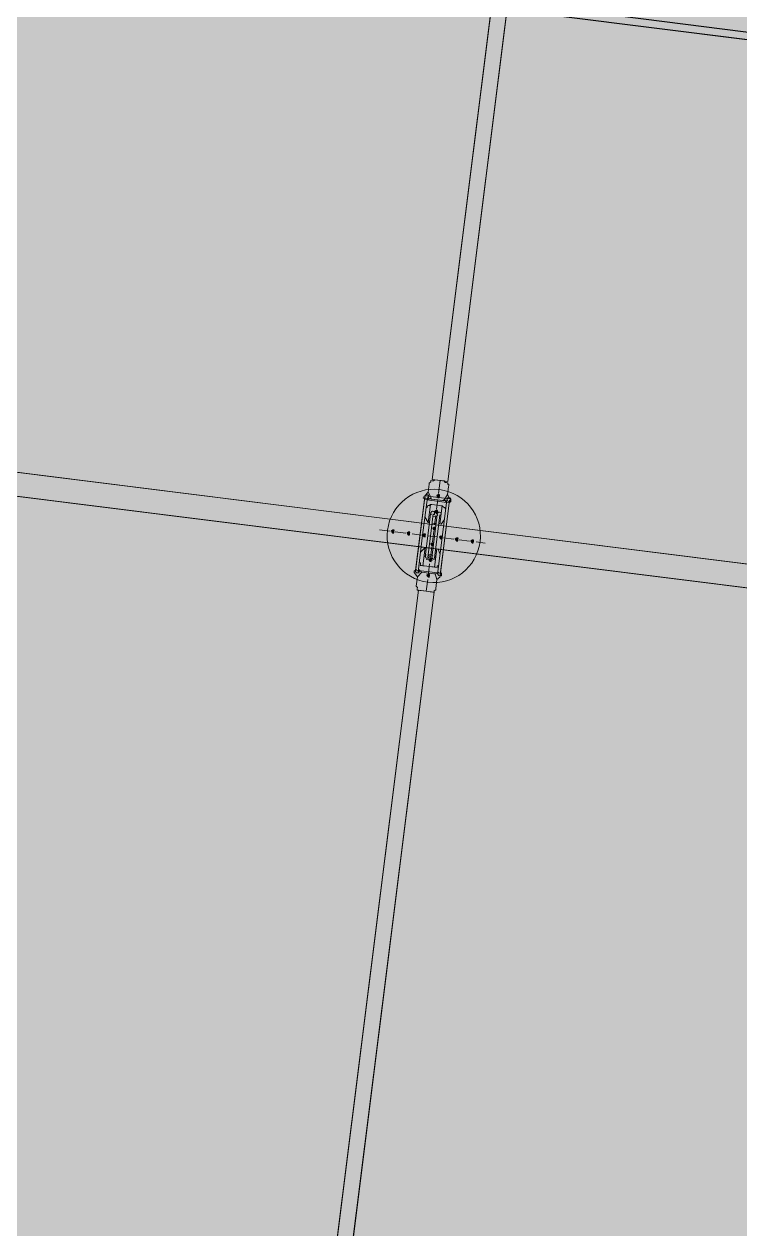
# Model space of a CAD drawing. Header units: metres. Extents: x -4 to 509425, y 7549 to 4732445.
# Drawn here: x 476039.05 to 476043.67, y 4719750.89 to 4719758.65 of the extents above; entities that cross this region are included whole.
import ezdxf

# ---------------------------------------------------------------- set-up
doc = ezdxf.new("R2010")
doc.units = ezdxf.units.M
doc.header["$LTSCALE"] = 0.01
doc.header["$MEASUREMENT"] = 0
doc.layers.get('0').update_dxf_attribs({"lineweight": 0})
doc.layers.add('_SUBESTACIÓN', color=1, linetype='Continuous')
doc.layers.add('SUBESTACION LA VID', color=253, linetype='Continuous')

# ---------------------------------------------------------------- blocks, each defined once
blk = doc.blocks.new('A$Cfff6051d')
at = {"layer": 'SUBESTACION LA VID', "transparency": 33554687}
h = blk.add_hatch(color=256, dxfattribs=at)
h.dxf.hatch_style = 2
h.paths.add_polyline_path([(476041.7284, 4719755.6055), (476041.7295, 4719755.6139), (476041.7211, 4719755.615), (476041.7116, 4719755.6076), (476041.719, 4719755.5982), (476041.7274, 4719755.5971)])
h = blk.add_hatch(color=256, dxfattribs=at)
h.dxf.hatch_style = 2
h.paths.add_polyline_path([(476041.7158, 4719755.5047), (476041.7168, 4719755.5131), (476041.7084, 4719755.5142), (476041.699, 4719755.5068), (476041.7063, 4719755.4974), (476041.7147, 4719755.4963)])
h = blk.add_hatch(color=256, dxfattribs=at)
h.dxf.hatch_style = 2
h.paths.add_polyline_path([(476041.4354, 4719755.3778), (476041.4364, 4719755.3862), (476041.428, 4719755.3872), (476041.4186, 4719755.3799), (476041.4259, 4719755.3704), (476041.4343, 4719755.3694)])
h = blk.add_hatch(color=256, dxfattribs=at)
h.dxf.hatch_style = 2
h.paths.add_polyline_path([(476041.7021, 4719755.3955), (476041.7031, 4719755.4039), (476041.6947, 4719755.405), (476041.6853, 4719755.3976), (476041.6926, 4719755.3882), (476041.701, 4719755.3871)])
h = blk.add_hatch(color=256, dxfattribs=at)
h.dxf.hatch_style = 2
h.paths.add_polyline_path([(476041.5362, 4719755.3651), (476041.5372, 4719755.3735), (476041.5288, 4719755.3746), (476041.5194, 4719755.3672), (476041.5267, 4719755.3578), (476041.5351, 4719755.3567)])
h = blk.add_hatch(color=256, dxfattribs=at)
h.dxf.hatch_style = 2
h.paths.add_polyline_path([(476041.637, 4719755.3525), (476041.638, 4719755.3609), (476041.6296, 4719755.3619), (476041.6202, 4719755.3546), (476041.6275, 4719755.3451), (476041.6359, 4719755.3441)])
h = blk.add_hatch(color=256, dxfattribs=at)
h.dxf.hatch_style = 2
h.paths.add_polyline_path([(476041.6895, 4719755.2947), (476041.6905, 4719755.3031), (476041.6821, 4719755.3042), (476041.6727, 4719755.2968), (476041.68, 4719755.2874), (476041.6884, 4719755.2863)])
h = blk.add_hatch(color=256, dxfattribs=at)
h.dxf.hatch_style = 2
h.paths.add_polyline_path([(476041.7462, 4719755.3388), (476041.7472, 4719755.3472), (476041.7388, 4719755.3482), (476041.7294, 4719755.3409), (476041.7367, 4719755.3314), (476041.7451, 4719755.3304)])
h = blk.add_hatch(color=256, dxfattribs=at)
h.dxf.hatch_style = 2
h.paths.add_polyline_path([(476041.847, 4719755.3262), (476041.848, 4719755.3346), (476041.8396, 4719755.3356), (476041.8302, 4719755.3283), (476041.8375, 4719755.3188), (476041.8459, 4719755.3178)])
h = blk.add_hatch(color=256, dxfattribs=at)
h.dxf.hatch_style = 2
h.paths.add_polyline_path([(476041.9478, 4719755.3135), (476041.9488, 4719755.3219), (476041.9404, 4719755.323), (476041.931, 4719755.3156), (476041.9383, 4719755.3062), (476041.9467, 4719755.3051)])
h = blk.add_hatch(color=256, dxfattribs=at)
h.dxf.hatch_style = 2
h.paths.add_polyline_path([(476041.6768, 4719755.1939), (476041.6779, 4719755.2023), (476041.6695, 4719755.2034), (476041.66, 4719755.196), (476041.6674, 4719755.1866), (476041.6758, 4719755.1855)])
h = blk.add_hatch(color=256, dxfattribs=at)
h.dxf.hatch_style = 2
h.paths.add_polyline_path([(476041.6642, 4719755.0931), (476041.6652, 4719755.1015), (476041.6568, 4719755.1026), (476041.6474, 4719755.0952), (476041.6547, 4719755.0858), (476041.6631, 4719755.0847)])
at = {"layer": 'SUBESTACION LA VID', "lineweight": 15}
for p, q in [((476072.6239, 4719754.9233), (475976.8769, 4719766.927)), ((476072.2069, 4719751.5967), (475976.9555, 4719763.5384)), ((476072.1879, 4719751.4455), (475976.9365, 4719763.3871)), ((476041.6823, 4719755.7137), (476042.4195, 4719761.5939)), ((476041.7831, 4719755.7011), (476042.5203, 4719761.5813)), ((476041.7221, 4719755.6234), (476041.7327, 4719755.7074)), ((476041.6034, 4719755.3567), (476041.6339, 4719755.6003)), ((476041.6507, 4719755.5982), (476041.6202, 4719755.3546)), ((476041.6486, 4719755.5814), (476041.6759, 4719755.595)), ((476041.6559, 4719755.4354), (476041.6707, 4719755.553)), ((476041.6749, 4719755.5866), (476041.7169, 4719755.5814)), ((476041.7095, 4719755.5226), (476041.7169, 4719755.5814)), ((476041.7505, 4719755.5772), (476041.7169, 4719755.5814)), ((476041.7315, 4719755.426), (476041.7463, 4719755.5436)), ((476041.7767, 4719755.5824), (476041.7462, 4719755.3388)), ((476041.7746, 4719755.5656), (476041.7599, 4719755.5845)), ((476041.763, 4719755.3367), (476041.7935, 4719755.5803)), ((476041.6538, 4719755.3504), (476041.6717, 4719755.4932)), ((476041.6885, 4719755.4911), (476041.6706, 4719755.3483)), ((476041.7074, 4719755.5058), (476041.6822, 4719755.5089)), ((476041.7032, 4719755.4722), (476041.6864, 4719755.4743)), ((476041.7137, 4719755.4879), (476041.6958, 4719755.3451)), ((476041.6969, 4719755.4218), (476041.7042, 4719755.4806)), ((476041.7032, 4719755.4722), (476041.7116, 4719755.4711)), ((476041.7074, 4719755.5058), (476041.7242, 4719755.5037)), ((476041.7126, 4719755.343), (476041.7305, 4719755.4858)), ((476041.4102, 4719755.3809), (476041.343, 4719755.3893)), ((476041.511, 4719755.3683), (476041.4438, 4719755.3767)), ((476041.6811, 4719755.4323), (476041.6979, 4719755.4302)), ((476041.6832, 4719755.3126), (476041.6916, 4719755.3798)), ((476041.7063, 4719755.4291), (476041.6979, 4719755.4302)), ((476041.6118, 4719755.3556), (476041.553, 4719755.363)), ((476041.6034, 4719755.3567), (476041.5739, 4719755.1215)), ((476041.5907, 4719755.1194), (476041.6202, 4719755.3546)), ((476041.6538, 4719755.3504), (476041.6369, 4719755.216)), ((476041.6537, 4719755.2139), (476041.6706, 4719755.3483)), ((476041.7126, 4719755.343), (476041.6538, 4719755.3504)), ((476041.6789, 4719755.2107), (476041.6958, 4719755.3451)), ((476041.7126, 4719755.343), (476041.6957, 4719755.2086)), ((476041.7167, 4719755.1036), (476041.7462, 4719755.3388)), ((476041.763, 4719755.3367), (476041.7335, 4719755.1015)), ((476041.8218, 4719755.3293), (476041.7546, 4719755.3377)), ((476041.9226, 4719755.3167), (476041.8554, 4719755.3251)), ((476042.0234, 4719755.304), (476041.9646, 4719755.3114)), ((476041.6359, 4719755.2758), (476041.6212, 4719755.1582)), ((476041.6726, 4719755.2286), (476041.6558, 4719755.2307)), ((476041.6611, 4719755.2727), (476041.6779, 4719755.2706)), ((476041.6705, 4719755.2118), (476041.679, 4719755.279)), ((476041.6726, 4719755.2286), (476041.681, 4719755.2275)), ((476041.6863, 4719755.2695), (476041.6779, 4719755.2706)), ((476041.7115, 4719755.2663), (476041.6968, 4719755.1487)), ((476041.6684, 4719755.195), (476041.6432, 4719755.1981)), ((476041.6579, 4719755.111), (476041.6653, 4719755.1698)), ((476041.6684, 4719755.195), (476041.6852, 4719755.1929)), ((476041.5917, 4719755.1278), (476041.6159, 4719755.1162)), ((476041.6159, 4719755.1162), (476041.6579, 4719755.111)), ((476041.6431, 4719754.9934), (476041.6526, 4719755.069)), ((476041.6915, 4719755.1067), (476041.6579, 4719755.111)), ((476041.7177, 4719755.112), (476041.6999, 4719755.1057)), ((476040.9798, 4719750.1107), (476041.5927, 4719754.9997)), ((476041.0806, 4719750.098), (476041.6935, 4719754.987))]:
    blk.add_line(p, q, dxfattribs=at)
at = {"layer": 'SUBESTACION LA VID', "lineweight": 0}
blk.add_line((476041.6823, 4719755.7137), (476041.7831, 4719755.7011), dxfattribs=at)
at = {"layer": 'SUBESTACION LA VID', "lineweight": 15}
for points in [[(476072.6239, 4719754.9233), (476072.6429, 4719755.0745), (475976.8959, 4719767.0782), (475976.8769, 4719766.927), (476072.6239, 4719754.9233)], [(476072.1879, 4719751.4455), (476072.2069, 4719751.5967), (475976.9555, 4719763.5384), (475976.9365, 4719763.3871), (476072.1879, 4719751.4455)], [(476041.6823, 4719755.7137), (476041.7831, 4719755.7011), (476042.5203, 4719761.5813), (476042.4195, 4719761.5939), (476041.6823, 4719755.7137)], [(476041.6549, 4719755.6318), (476041.6612, 4719755.6822), (476041.6623, 4719755.6906), (476041.6718, 4719755.6979), (476041.6728, 4719755.7063), (476041.6812, 4719755.7053), (476041.6896, 4719755.7042), (476041.6991, 4719755.7116), (476041.7159, 4719755.7095), (476041.7495, 4719755.7053), (476041.7579, 4719755.7042), (476041.7652, 4719755.6948), (476041.7736, 4719755.6937), (476041.782, 4719755.6927), (476041.781, 4719755.6843), (476041.7894, 4719755.6832), (476041.7883, 4719755.6748), (476041.7872, 4719755.6664), (476041.7809, 4719755.616), (476041.7946, 4719755.5887), (476041.8019, 4719755.5792), (476041.8009, 4719755.5708), (476041.7914, 4719755.5635), (476041.7345, 4719755.1099), (476041.7419, 4719755.1004), (476041.7408, 4719755.092), (476041.7324, 4719755.0931), (476041.7314, 4719755.0847), (476041.7125, 4719755.07), (476041.7051, 4719755.0112), (476041.7041, 4719755.0028), (476041.6946, 4719754.9954), (476041.6935, 4719754.987), (476041.6851, 4719754.9881), (476041.6767, 4719754.9891), (476041.6683, 4719754.9902), (476041.6599, 4719754.9912), (476041.6431, 4719754.9934), (476041.6263, 4719754.9955), (476041.6095, 4719754.9976), (476041.6011, 4719754.9986), (476041.5927, 4719754.9997), (476041.5843, 4719755.0007), (476041.5854, 4719755.0091), (476041.5865, 4719755.0175), (476041.5791, 4719755.027), (476041.5865, 4719755.0858), (476041.5718, 4719755.1047), (476041.5644, 4719755.1141), (476041.5655, 4719755.1225), (476041.5749, 4719755.1299), (476041.6318, 4719755.5835), (476041.6329, 4719755.5919), (476041.6245, 4719755.593), (476041.6255, 4719755.6014), (476041.6339, 4719755.6003), (476041.635, 4719755.6087), (476041.6549, 4719755.6318)], [(476041.7327, 4719755.7074), (476041.7159, 4719755.7095), (476041.6991, 4719755.7116), (476041.6896, 4719755.7042), (476041.6812, 4719755.7053), (476041.6728, 4719755.7063), (476041.6718, 4719755.6979), (476041.6623, 4719755.6906), (476041.6612, 4719755.6822), (476041.6549, 4719755.6318)], [(476041.7327, 4719755.7074), (476041.7495, 4719755.7053), (476041.7579, 4719755.7042), (476041.7652, 4719755.6948), (476041.7736, 4719755.6937), (476041.782, 4719755.6927), (476041.781, 4719755.6843), (476041.7894, 4719755.6832), (476041.7883, 4719755.6748), (476041.7872, 4719755.6664), (476041.7809, 4719755.616)], [(476041.635, 4719755.6087), (476041.6549, 4719755.6318), (476041.6759, 4719755.595), (476041.6749, 4719755.5866)], [(476041.7946, 4719755.5887), (476041.7809, 4719755.616), (476041.7599, 4719755.5845), (476041.7505, 4719755.5772)], [(476041.7127, 4719755.5478), (476041.6959, 4719755.5499), (476041.6791, 4719755.552), (476041.6707, 4719755.553), (476041.6612, 4719755.5457), (476041.6528, 4719755.5467), (476041.6517, 4719755.5383), (476041.6423, 4719755.531)], [(476041.7127, 4719755.5478), (476041.7295, 4719755.5457), (476041.7379, 4719755.5446), (476041.7463, 4719755.5436), (476041.7536, 4719755.5341), (476041.762, 4719755.5331), (476041.7693, 4719755.5236), (476041.7683, 4719755.5152)], [(476041.6643, 4719755.4344), (476041.6559, 4719755.4354), (476041.6349, 4719755.4722)], [(476041.7231, 4719755.427), (476041.7399, 4719755.4249), (476041.7609, 4719755.4564)], [(476041.6443, 4719755.2748), (476041.6359, 4719755.2758), (476041.6065, 4719755.2454)], [(476041.7031, 4719755.2674), (476041.7199, 4719755.2653), (476041.7325, 4719755.2296)], [(476041.6632, 4719755.153), (476041.6464, 4719755.1551), (476041.6296, 4719755.1572), (476041.6212, 4719755.1582), (476041.6128, 4719755.1593), (476041.6044, 4719755.1603), (476041.6054, 4719755.1687), (476041.6065, 4719755.1771), (476041.5981, 4719755.1782)], [(476041.6632, 4719755.153), (476041.68, 4719755.1509), (476041.6884, 4719755.1498), (476041.6968, 4719755.1487), (476041.7052, 4719755.1477), (476041.7136, 4719755.1466), (476041.7146, 4719755.155), (476041.7241, 4719755.1624)], [(476041.5718, 4719755.1047), (476041.5865, 4719755.0858), (476041.6159, 4719755.1162)], [(476041.6431, 4719754.9934), (476041.6263, 4719754.9955), (476041.6095, 4719754.9976), (476041.6011, 4719754.9986), (476041.5927, 4719754.9997), (476041.5843, 4719755.0007), (476041.5854, 4719755.0091), (476041.5865, 4719755.0175), (476041.5791, 4719755.027), (476041.5865, 4719755.0858)], [(476041.6431, 4719754.9934), (476041.6599, 4719754.9912), (476041.6683, 4719754.9902), (476041.6767, 4719754.9891), (476041.6851, 4719754.9881), (476041.6935, 4719754.987), (476041.6946, 4719754.9954), (476041.7041, 4719755.0028), (476041.7051, 4719755.0112), (476041.7125, 4719755.07)], [(476041.7314, 4719755.0847), (476041.7125, 4719755.07), (476041.6999, 4719755.1057), (476041.6915, 4719755.1067)], [(476040.9798, 4719750.1107), (476041.0806, 4719750.098), (476041.6935, 4719754.987), (476041.5927, 4719754.9997), (476040.9798, 4719750.1107)]]:
    blk.add_lwpolyline(points, dxfattribs=at)
at = {"layer": 'SUBESTACION LA VID', "lineweight": 0}
for points in [[(476041.7159, 4719755.7095), (476041.7579, 4719755.7042), (476041.6991, 4719755.7116)], [(476041.7946, 4719755.5887), (476041.635, 4719755.6087), (476041.7946, 4719755.5887), (476041.635, 4719755.6087)], [(476041.6245, 4719755.593), (476041.8009, 4719755.5708), (476041.6245, 4719755.593)], [(476041.6318, 4719755.5835), (476041.7914, 4719755.5635), (476041.6318, 4719755.5835)], [(476041.7345, 4719755.1099), (476041.5749, 4719755.1299), (476041.7345, 4719755.1099), (476041.5749, 4719755.1299)], [(476041.6431, 4719754.9934), (476041.6095, 4719754.9976), (476041.6599, 4719754.9912)]]:
    blk.add_lwpolyline(points, dxfattribs=at)
at = {"layer": 'SUBESTACION LA VID'}
for points in [[(476041.7284, 4719755.6055), (476041.7295, 4719755.6139), (476041.7211, 4719755.615), (476041.7116, 4719755.6076), (476041.719, 4719755.5982), (476041.7274, 4719755.5971)], [(476041.7158, 4719755.5047), (476041.7168, 4719755.5131), (476041.7084, 4719755.5142), (476041.699, 4719755.5068), (476041.7063, 4719755.4974), (476041.7147, 4719755.4963)], [(476041.4354, 4719755.3778), (476041.4364, 4719755.3862), (476041.428, 4719755.3872), (476041.4186, 4719755.3799), (476041.4259, 4719755.3704), (476041.4343, 4719755.3694)], [(476041.7021, 4719755.3955), (476041.7031, 4719755.4039), (476041.6947, 4719755.405), (476041.6853, 4719755.3976), (476041.6926, 4719755.3882), (476041.701, 4719755.3871)], [(476041.5362, 4719755.3651), (476041.5372, 4719755.3735), (476041.5288, 4719755.3746), (476041.5194, 4719755.3672), (476041.5267, 4719755.3578), (476041.5351, 4719755.3567)], [(476041.637, 4719755.3525), (476041.638, 4719755.3609), (476041.6296, 4719755.3619), (476041.6202, 4719755.3546), (476041.6275, 4719755.3451), (476041.6359, 4719755.3441)], [(476041.6895, 4719755.2947), (476041.6905, 4719755.3031), (476041.6821, 4719755.3042), (476041.6727, 4719755.2968), (476041.68, 4719755.2874), (476041.6884, 4719755.2863)], [(476041.7462, 4719755.3388), (476041.7472, 4719755.3472), (476041.7388, 4719755.3482), (476041.7294, 4719755.3409), (476041.7367, 4719755.3314), (476041.7451, 4719755.3304)], [(476041.847, 4719755.3262), (476041.848, 4719755.3346), (476041.8396, 4719755.3356), (476041.8302, 4719755.3283), (476041.8375, 4719755.3188), (476041.8459, 4719755.3178)], [(476041.9478, 4719755.3135), (476041.9488, 4719755.3219), (476041.9404, 4719755.323), (476041.931, 4719755.3156), (476041.9383, 4719755.3062), (476041.9467, 4719755.3051)], [(476041.6768, 4719755.1939), (476041.6779, 4719755.2023), (476041.6695, 4719755.2034), (476041.66, 4719755.196), (476041.6674, 4719755.1866), (476041.6758, 4719755.1855)], [(476041.6642, 4719755.0931), (476041.6652, 4719755.1015), (476041.6568, 4719755.1026), (476041.6474, 4719755.0952), (476041.6547, 4719755.0858), (476041.6631, 4719755.0847)]]:
    blk.add_lwpolyline(points, close=True, dxfattribs=at)
at = {"layer": 'SUBESTACION LA VID', "lineweight": 0}
for points in [[(476041.7284, 4719755.6055), (476041.7295, 4719755.6139), (476041.7211, 4719755.615), (476041.7116, 4719755.6076), (476041.719, 4719755.5982), (476041.7274, 4719755.5971)], [(476041.7158, 4719755.5047), (476041.7168, 4719755.5131), (476041.7084, 4719755.5142), (476041.699, 4719755.5068), (476041.7063, 4719755.4974), (476041.7147, 4719755.4963)], [(476041.4354, 4719755.3778), (476041.4364, 4719755.3862), (476041.428, 4719755.3872), (476041.4186, 4719755.3799), (476041.4259, 4719755.3704), (476041.4343, 4719755.3694)], [(476041.7021, 4719755.3955), (476041.7031, 4719755.4039), (476041.6947, 4719755.405), (476041.6853, 4719755.3976), (476041.6926, 4719755.3882), (476041.701, 4719755.3871)], [(476041.5362, 4719755.3651), (476041.5372, 4719755.3735), (476041.5288, 4719755.3746), (476041.5194, 4719755.3672), (476041.5267, 4719755.3578), (476041.5351, 4719755.3567)], [(476041.637, 4719755.3525), (476041.638, 4719755.3609), (476041.6296, 4719755.3619), (476041.6202, 4719755.3546), (476041.6275, 4719755.3451), (476041.6359, 4719755.3441)], [(476041.6895, 4719755.2947), (476041.6905, 4719755.3031), (476041.6821, 4719755.3042), (476041.6727, 4719755.2968), (476041.68, 4719755.2874), (476041.6884, 4719755.2863)], [(476041.7462, 4719755.3388), (476041.7472, 4719755.3472), (476041.7388, 4719755.3482), (476041.7294, 4719755.3409), (476041.7367, 4719755.3314), (476041.7451, 4719755.3304)], [(476041.847, 4719755.3262), (476041.848, 4719755.3346), (476041.8396, 4719755.3356), (476041.8302, 4719755.3283), (476041.8375, 4719755.3188), (476041.8459, 4719755.3178)], [(476041.9478, 4719755.3135), (476041.9488, 4719755.3219), (476041.9404, 4719755.323), (476041.931, 4719755.3156), (476041.9383, 4719755.3062), (476041.9467, 4719755.3051)], [(476041.6768, 4719755.1939), (476041.6779, 4719755.2023), (476041.6695, 4719755.2034), (476041.66, 4719755.196), (476041.6674, 4719755.1866), (476041.6758, 4719755.1855)], [(476041.6642, 4719755.0931), (476041.6652, 4719755.1015), (476041.6568, 4719755.1026), (476041.6474, 4719755.0952), (476041.6547, 4719755.0858), (476041.6631, 4719755.0847)]]:
    blk.add_lwpolyline(points, close=True, dxfattribs=at)
at = {"layer": 'SUBESTACION LA VID'}
for points in [[(475976.8769, 4719766.927), (475976.8769, 4719766.927), (475976.8959, 4719767.0782), (475976.8959, 4719767.0782), (475976.8959, 4719767.0782), (476072.6239, 4719754.9233), (476072.6239, 4719754.9233), (476072.6239, 4719754.9233), (475976.8769, 4719766.927), (475976.8769, 4719766.927)], [(475976.8959, 4719767.0782), (475976.8959, 4719767.0782), (476072.6239, 4719754.9233), (476072.6239, 4719754.9233), (476072.6239, 4719754.9233), (476072.6429, 4719755.0745), (476072.6429, 4719755.0745), (476072.6429, 4719755.0745), (475976.8959, 4719767.0782), (475976.8959, 4719767.0782)]]:
    blk.add_open_spline(points, degree=3, knots=[0, 0, 0, 0, 1, 1, 1, 2, 2, 2, 3, 3, 3, 3], dxfattribs=at)
at = {"layer": 'SUBESTACION LA VID', "lineweight": 0}
for points in [[(475976.8769, 4719766.927), (475976.8769, 4719766.927), (475976.8959, 4719767.0782), (475976.8959, 4719767.0782), (475976.8959, 4719767.0782), (476072.6239, 4719754.9233), (476072.6239, 4719754.9233), (476072.6239, 4719754.9233), (475976.8769, 4719766.927), (475976.8769, 4719766.927)], [(475976.8959, 4719767.0782), (475976.8959, 4719767.0782), (476072.6239, 4719754.9233), (476072.6239, 4719754.9233), (476072.6239, 4719754.9233), (476072.6429, 4719755.0745), (476072.6429, 4719755.0745), (476072.6429, 4719755.0745), (475976.8959, 4719767.0782), (475976.8959, 4719767.0782)]]:
    blk.add_open_spline(points, degree=3, knots=[0, 0, 0, 0, 1, 1, 1, 2, 2, 2, 3, 3, 3, 3], dxfattribs=at)
at = {"layer": 'SUBESTACION LA VID', "lineweight": 15}
for points, knots in [([(476041.3939, 4719755.3872), (476041.3732, 4719755.2225), (476041.49, 4719755.0723), (476041.6547, 4719755.0516), (476041.8194, 4719755.031), (476041.9697, 4719755.1478), (476041.9903, 4719755.3125), (476042.011, 4719755.4771), (476041.8942, 4719755.6274), (476041.7295, 4719755.6481), (476041.5648, 4719755.6687), (476041.4145, 4719755.5519), (476041.3939, 4719755.3872)], [0, 0, 0, 0, 1, 1, 1, 2, 2, 2, 3, 3, 3, 4, 4, 4, 4]), ([(476041.6486, 4719755.6155), (476041.6432, 4719755.6162), (476041.638, 4719755.6134), (476041.6356, 4719755.6085), (476041.6332, 4719755.6036), (476041.6342, 4719755.5977), (476041.6381, 4719755.5939)], [0, 0, 0, 0, 1, 1, 1, 2, 2, 2, 2]), ([(476041.6596, 4719755.6013), (476041.6605, 4719755.6083), (476041.6556, 4719755.6147), (476041.6486, 4719755.6155), (476041.6417, 4719755.6164), (476041.6353, 4719755.6115), (476041.6344, 4719755.6045)], [0, 0, 0, 0, 1, 1, 1, 2, 2, 2, 2]), ([(476041.6534, 4719755.592), (476041.6581, 4719755.5947), (476041.6606, 4719755.6001), (476041.6595, 4719755.6055), (476041.6584, 4719755.6108), (476041.654, 4719755.6148), (476041.6486, 4719755.6155)], [0, 0, 0, 0, 1, 1, 1, 2, 2, 2, 2]), ([(476041.7914, 4719755.5976), (476041.786, 4719755.5983), (476041.7808, 4719755.5955), (476041.7784, 4719755.5906), (476041.776, 4719755.5857), (476041.7771, 4719755.5798), (476041.7809, 4719755.576)], [0, 0, 0, 0, 1, 1, 1, 2, 2, 2, 2]), ([(476041.8024, 4719755.5834), (476041.8033, 4719755.5904), (476041.7984, 4719755.5967), (476041.7914, 4719755.5976), (476041.7845, 4719755.5985), (476041.7781, 4719755.5936), (476041.7772, 4719755.5866)], [0, 0, 0, 0, 1, 1, 1, 2, 2, 2, 2]), ([(476041.7962, 4719755.574), (476041.8009, 4719755.5768), (476041.8034, 4719755.5822), (476041.8023, 4719755.5876), (476041.8012, 4719755.5929), (476041.7968, 4719755.5969), (476041.7914, 4719755.5976)], [0, 0, 0, 0, 1, 1, 1, 2, 2, 2, 2]), ([(476041.6864, 4719755.5084), (476041.681, 4719755.5091), (476041.6757, 4719755.5062), (476041.6734, 4719755.5013), (476041.671, 4719755.4964), (476041.672, 4719755.4906), (476041.6759, 4719755.4867)], [0, 0, 0, 0, 1, 1, 1, 2, 2, 2, 2]), ([(476041.6864, 4719755.5084), (476041.681, 4719755.5091), (476041.6757, 4719755.5062), (476041.6734, 4719755.5013), (476041.671, 4719755.4964), (476041.672, 4719755.4906), (476041.6759, 4719755.4868)], [0, 0, 0, 0, 1, 1, 1, 2, 2, 2, 2]), ([(476041.6974, 4719755.4942), (476041.6983, 4719755.5012), (476041.6933, 4719755.5075), (476041.6864, 4719755.5084), (476041.6794, 4719755.5093), (476041.6731, 4719755.5043), (476041.6722, 4719755.4974)], [0, 0, 0, 0, 1, 1, 1, 2, 2, 2, 2]), ([(476041.6912, 4719755.4848), (476041.6959, 4719755.4876), (476041.6983, 4719755.493), (476041.6972, 4719755.4983), (476041.6962, 4719755.5037), (476041.6918, 4719755.5077), (476041.6864, 4719755.5084)], [0, 0, 0, 0, 1, 1, 1, 2, 2, 2, 2]), ([(476041.7284, 4719755.5031), (476041.723, 4719755.5038), (476041.7177, 4719755.501), (476041.7154, 4719755.4961), (476041.713, 4719755.4912), (476041.714, 4719755.4853), (476041.7179, 4719755.4815)], [0, 0, 0, 0, 1, 1, 1, 2, 2, 2, 2]), ([(476041.7394, 4719755.489), (476041.7403, 4719755.4959), (476041.7353, 4719755.5023), (476041.7284, 4719755.5031), (476041.7214, 4719755.504), (476041.7151, 4719755.4991), (476041.7142, 4719755.4921)], [0, 0, 0, 0, 1, 1, 1, 2, 2, 2, 2]), ([(476041.7332, 4719755.4796), (476041.7379, 4719755.4823), (476041.7403, 4719755.4877), (476041.7392, 4719755.4931), (476041.7382, 4719755.4984), (476041.7338, 4719755.5025), (476041.7284, 4719755.5031)], [0, 0, 0, 0, 1, 1, 1, 2, 2, 2, 2]), ([(476041.7332, 4719755.4796), (476041.7379, 4719755.4823), (476041.7403, 4719755.4877), (476041.7392, 4719755.4931), (476041.7382, 4719755.4984), (476041.7338, 4719755.5025), (476041.7284, 4719755.5031)], [0, 0, 0, 0, 1, 1, 1, 2, 2, 2, 2]), ([(476041.6437, 4719755.2296), (476041.6389, 4719755.2268), (476041.6365, 4719755.2214), (476041.6376, 4719755.2161), (476041.6387, 4719755.2107), (476041.6431, 4719755.2067), (476041.6485, 4719755.206)], [0, 0, 0, 0, 1, 1, 1, 2, 2, 2, 2]), ([(476041.6437, 4719755.2296), (476041.6389, 4719755.2268), (476041.6365, 4719755.2214), (476041.6376, 4719755.2161), (476041.6387, 4719755.2107), (476041.6431, 4719755.2067), (476041.6485, 4719755.206)], [0, 0, 0, 0, 1, 1, 1, 2, 2, 2, 2]), ([(476041.6375, 4719755.2202), (476041.6366, 4719755.2132), (476041.6415, 4719755.2069), (476041.6485, 4719755.206), (476041.6554, 4719755.2051), (476041.6618, 4719755.2101), (476041.6627, 4719755.217)], [0, 0, 0, 0, 1, 1, 1, 2, 2, 2, 2]), ([(476041.6485, 4719755.206), (476041.6539, 4719755.2053), (476041.6591, 4719755.2082), (476041.6615, 4719755.2131), (476041.6639, 4719755.218), (476041.6628, 4719755.2238), (476041.659, 4719755.2277)], [0, 0, 0, 0, 1, 1, 1, 2, 2, 2, 2]), ([(476041.6857, 4719755.2243), (476041.681, 4719755.2216), (476041.6785, 4719755.2161), (476041.6796, 4719755.2108), (476041.6807, 4719755.2055), (476041.6851, 4719755.2014), (476041.6905, 4719755.2007)], [0, 0, 0, 0, 1, 1, 1, 2, 2, 2, 2]), ([(476041.6905, 4719755.2007), (476041.6959, 4719755.2001), (476041.7011, 4719755.2029), (476041.7035, 4719755.2078), (476041.7059, 4719755.2127), (476041.7048, 4719755.2186), (476041.701, 4719755.2224)], [0, 0, 0, 0, 1, 1, 1, 2, 2, 2, 2]), ([(476041.6905, 4719755.2007), (476041.6959, 4719755.2001), (476041.7011, 4719755.2029), (476041.7035, 4719755.2078), (476041.7059, 4719755.2127), (476041.7048, 4719755.2186), (476041.701, 4719755.2224)], [0, 0, 0, 0, 1, 1, 1, 2, 2, 2, 2]), ([(476041.6795, 4719755.2149), (476041.6786, 4719755.2079), (476041.6835, 4719755.2016), (476041.6905, 4719755.2007), (476041.6974, 4719755.1999), (476041.7038, 4719755.2048), (476041.7047, 4719755.2117)], [0, 0, 0, 0, 1, 1, 1, 2, 2, 2, 2]), ([(476041.5806, 4719755.1351), (476041.5759, 4719755.1323), (476041.5735, 4719755.1269), (476041.5746, 4719755.1216), (476041.5757, 4719755.1162), (476041.58, 4719755.1122), (476041.5854, 4719755.1115)], [0, 0, 0, 0, 1, 1, 1, 2, 2, 2, 2]), ([(476041.5744, 4719755.1257), (476041.5735, 4719755.1187), (476041.5785, 4719755.1124), (476041.5854, 4719755.1115), (476041.5924, 4719755.1106), (476041.5987, 4719755.1156), (476041.5996, 4719755.1225)], [0, 0, 0, 0, 1, 1, 1, 2, 2, 2, 2]), ([(476041.5854, 4719755.1115), (476041.5908, 4719755.1108), (476041.5961, 4719755.1137), (476041.5984, 4719755.1186), (476041.6008, 4719755.1235), (476041.5998, 4719755.1293), (476041.5959, 4719755.1332)], [0, 0, 0, 0, 1, 1, 1, 2, 2, 2, 2]), ([(476041.7234, 4719755.1172), (476041.7187, 4719755.1144), (476041.7163, 4719755.109), (476041.7174, 4719755.1037), (476041.7185, 4719755.0983), (476041.7228, 4719755.0943), (476041.7282, 4719755.0936)], [0, 0, 0, 0, 1, 1, 1, 2, 2, 2, 2]), ([(476041.7172, 4719755.1078), (476041.7163, 4719755.1008), (476041.7213, 4719755.0945), (476041.7282, 4719755.0936), (476041.7352, 4719755.0927), (476041.7415, 4719755.0977), (476041.7424, 4719755.1046)], [0, 0, 0, 0, 1, 1, 1, 2, 2, 2, 2]), ([(476041.7282, 4719755.0936), (476041.7336, 4719755.0929), (476041.7389, 4719755.0958), (476041.7412, 4719755.1007), (476041.7436, 4719755.1056), (476041.7426, 4719755.1114), (476041.7387, 4719755.1153)], [0, 0, 0, 0, 1, 1, 1, 2, 2, 2, 2])]:
    blk.add_open_spline(points, degree=3, knots=knots, dxfattribs=at)

msp = doc.modelspace()

# ---------------------------------------------------------------- hatches: boundary and pattern name
at = {"layer": '_SUBESTACIÓN', "transparency": 33554559}
h = msp.add_hatch(color=1, dxfattribs=at)
h.dxf.hatch_style = 1
h.paths.add_polyline_path([(475968.6399, 4719805.825), (476089.9386, 4719790.615), (476078.1686, 4719696.74), (475956.8686, 4719711.9502)])

# ---------------------------------------------------------------- block references
at = {"linetype": 'Continuous'}
msp.add_blockref('A$Cfff6051d', (0, 0), dxfattribs=at)

doc.saveas('drawing.dxf')
